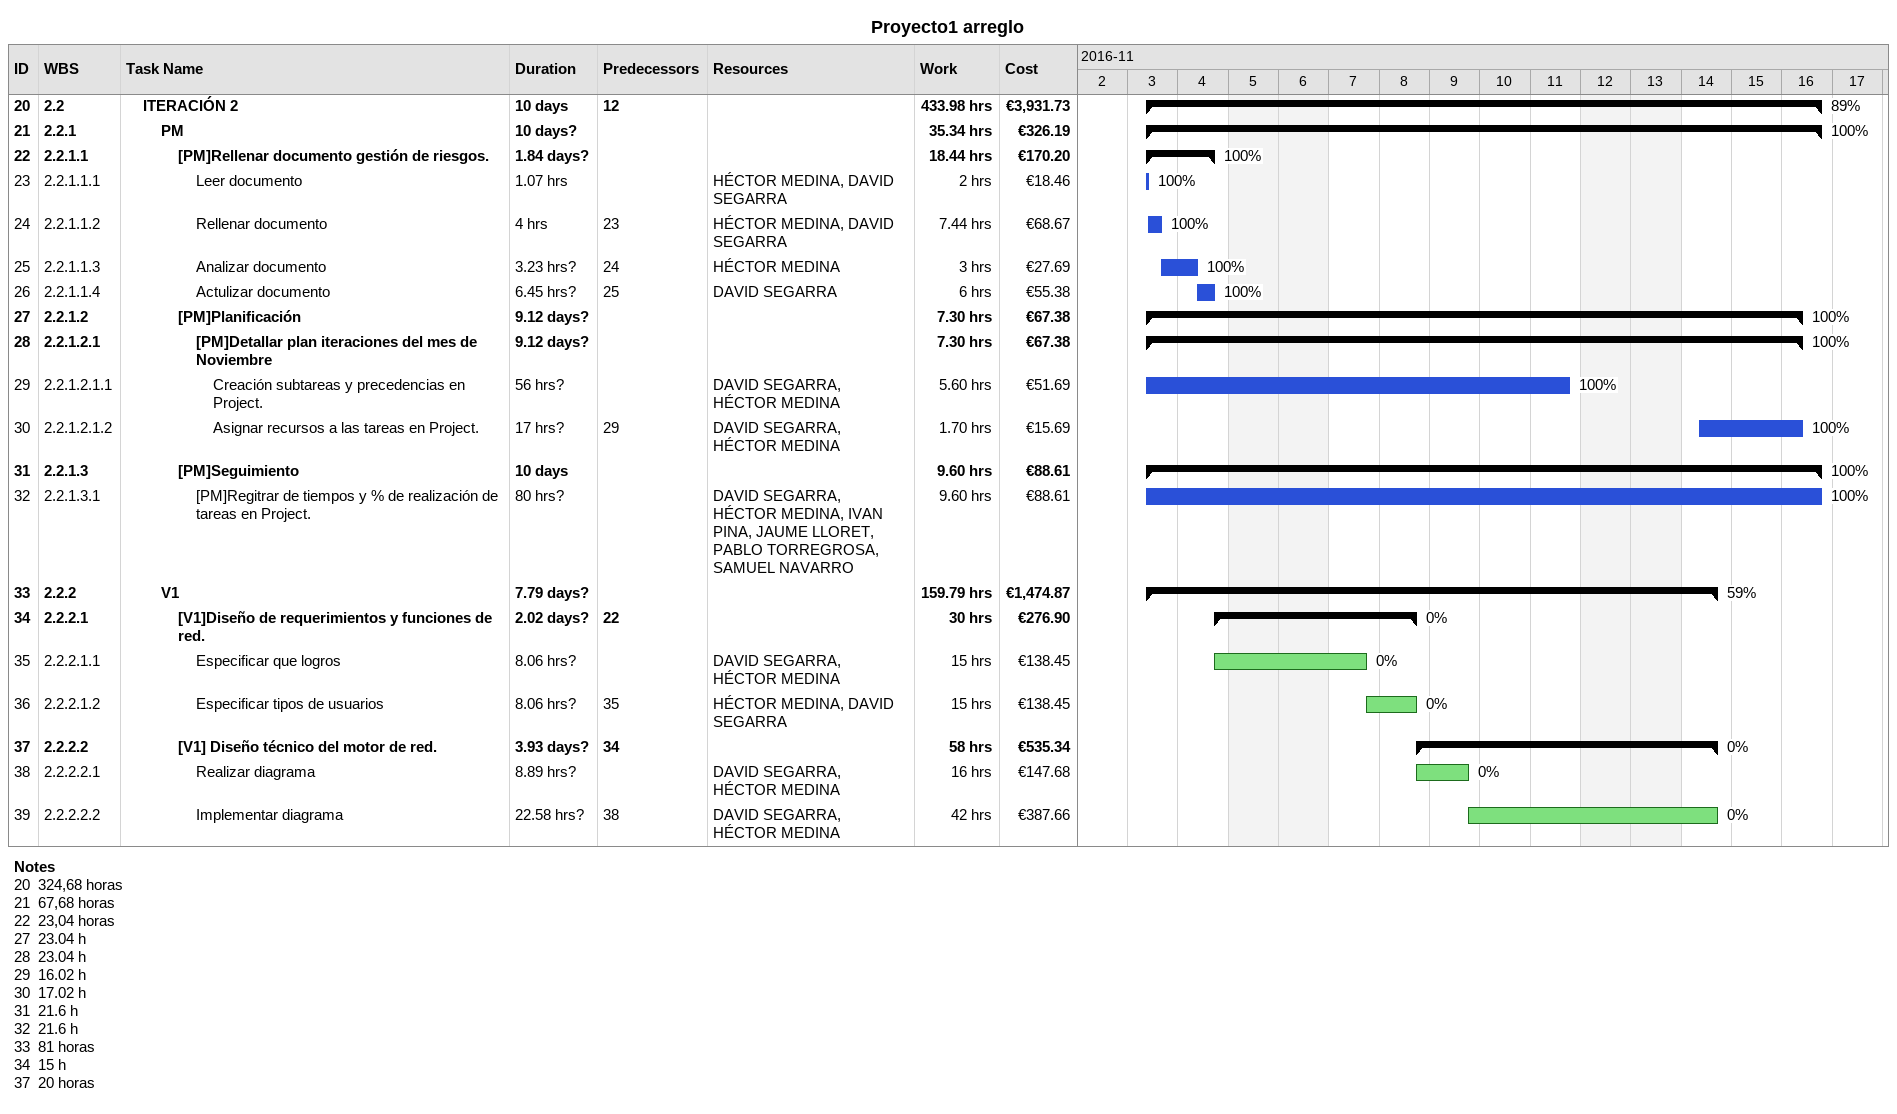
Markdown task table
Proyecto1 arreglo

| ID | WBS | Task | Duration | Start | Finish | Predecessors | Resources | % complete | Work (h) | Cost (€) |
|---|---|---|---|---|---|---|---|---|---|---|
| 20 | 2.2 | **ITERACIÓN 2** | 10d | 2016-11-03 | 2016-11-16 | 12 |  | 89 | 433.98 | 3931.73 |
| 21 | 2.2.1 | **PM** | 10d? | 2016-11-03 | 2016-11-16 |  |  | 100 | 35.34 | 326.19 |
| 22 | 2.2.1.1 | **[PM]Rellenar documento gestión de riesgos.** | 1.84d? | 2016-11-03 | 2016-11-04 |  |  | 100 | 18.44 | 170.20 |
| 23 | 2.2.1.1.1 | Leer documento | 1.07h | 2016-11-03 | 2016-11-03 |  | HÉCTOR MEDINA, DAVID SEGARRA | 100 | 2 | 18.46 |
| 24 | 2.2.1.1.2 | Rellenar documento | 4h | 2016-11-03 | 2016-11-03 | 23 | HÉCTOR MEDINA, DAVID SEGARRA | 100 | 7.44 | 68.67 |
| 25 | 2.2.1.1.3 | Analizar documento | 3.23h? | 2016-11-03 | 2016-11-04 | 24 | HÉCTOR MEDINA | 100 | 3 | 27.69 |
| 26 | 2.2.1.1.4 | Actulizar documento | 6.45h? | 2016-11-04 | 2016-11-04 | 25 | DAVID SEGARRA | 100 | 6 | 55.38 |
| 27 | 2.2.1.2 | **[PM]Planificación** | 9.12d? | 2016-11-03 | 2016-11-16 |  |  | 100 | 7.30 | 67.38 |
| 28 | 2.2.1.2.1 | **[PM]Detallar plan iteraciones del mes de Noviembre** | 9.12d? | 2016-11-03 | 2016-11-16 |  |  | 100 | 7.30 | 67.38 |
| 29 | 2.2.1.2.1.1 | Creación subtareas y precedencias en Project. | 56h? | 2016-11-03 | 2016-11-11 |  | DAVID SEGARRA, HÉCTOR MEDINA | 100 | 5.60 | 51.69 |
| 30 | 2.2.1.2.1.2 | Asignar recursos a las tareas en Project. | 17h? | 2016-11-14 | 2016-11-16 | 29 | DAVID SEGARRA, HÉCTOR MEDINA | 100 | 1.70 | 15.69 |
| 31 | 2.2.1.3 | **[PM]Seguimiento** | 10d | 2016-11-03 | 2016-11-16 |  |  | 100 | 9.60 | 88.61 |
| 32 | 2.2.1.3.1 | [PM]Regitrar de tiempos y % de realización de tareas en Project. | 80h? | 2016-11-03 | 2016-11-16 |  | DAVID SEGARRA, HÉCTOR MEDINA, IVAN PINA, JAUME LLORET, PABLO TORREGROSA, SAMUEL NAVARRO | 100 | 9.60 | 88.61 |
| 33 | 2.2.2 | **V1** | 7.79d? | 2016-11-03 | 2016-11-14 |  |  | 59 | 159.79 | 1474.87 |
| 34 | 2.2.2.1 | **[V1]Diseño de requerimientos y funciones de red.** | 2.02d? | 2016-11-04 | 2016-11-08 | 22 |  | 0 | 30 | 276.90 |
| 35 | 2.2.2.1.1 | Especificar que logros | 8.06h? | 2016-11-04 | 2016-11-07 |  | DAVID SEGARRA, HÉCTOR MEDINA | 0 | 15 | 138.45 |
| 36 | 2.2.2.1.2 | Especificar tipos de usuarios | 8.06h? | 2016-11-07 | 2016-11-08 | 35 | HÉCTOR MEDINA, DAVID SEGARRA | 0 | 15 | 138.45 |
| 37 | 2.2.2.2 | **[V1] Diseño técnico del motor de red.** | 3.93d? | 2016-11-08 | 2016-11-14 | 34 |  | 0 | 58 | 535.34 |
| 38 | 2.2.2.2.1 | Realizar diagrama | 8.89h? | 2016-11-08 | 2016-11-09 |  | DAVID SEGARRA, HÉCTOR MEDINA | 0 | 16 | 147.68 |
| 39 | 2.2.2.2.2 | Implementar diagrama | 22.58h? | 2016-11-09 | 2016-11-14 | 38 | DAVID SEGARRA, HÉCTOR MEDINA | 0 | 42 | 387.66 |

Notes
- 20: 324,68 horas
- 21: 67,68 horas
- 22: 23,04 horas
- 27: 23.04 h
- 28: 23.04 h
- 29: 16.02 h
- 30: 17.02 h
- 31: 21.6 h
- 32: 21.6 h
- 33: 81 horas
- 34: 15 h
- 37: 20 horas
